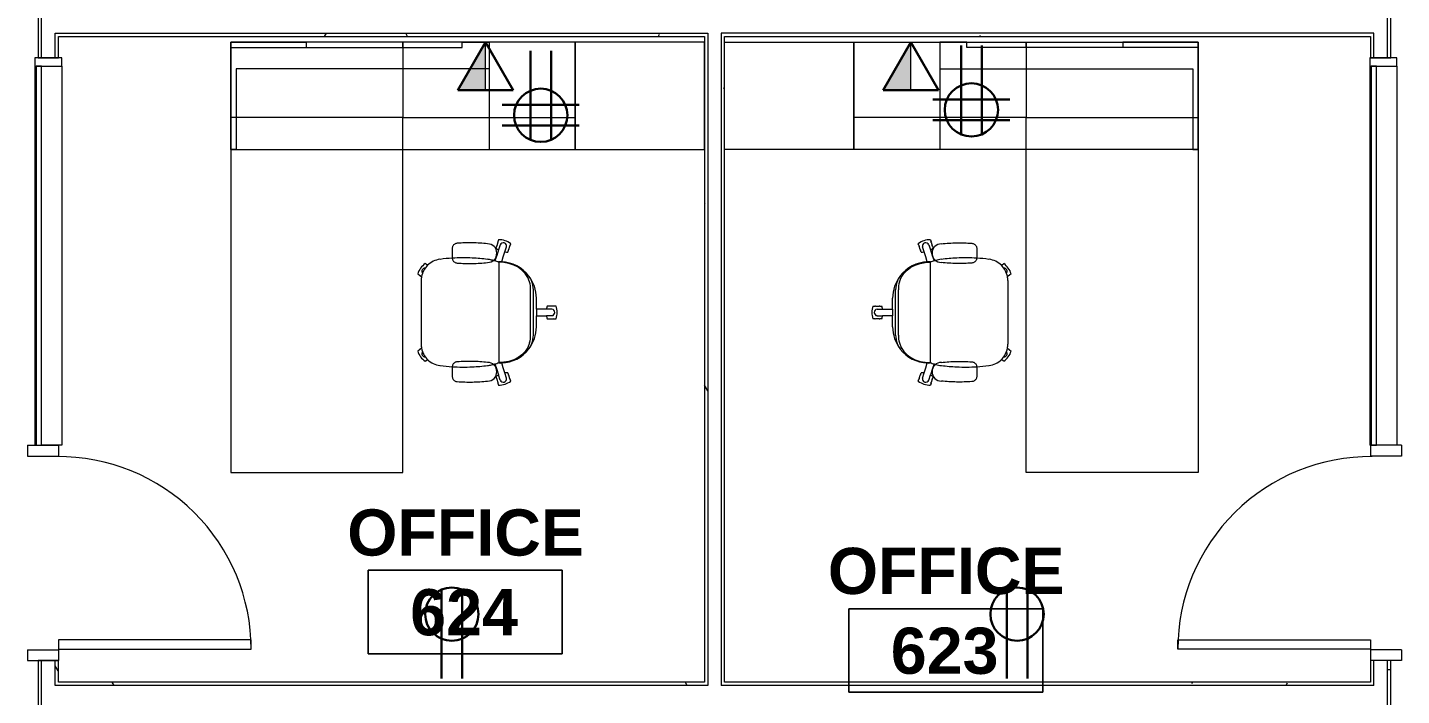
# Model space of a CAD drawing. Header units: inches. Extents: x -1180 to 2011, y -268 to 2143.
# Drawn here: x -905.2 to -649.9, y 1362.2 to 1486.4 of the extents above; entities that cross this region are included whole.
import ezdxf

# ---------------------------------------------------------------- set-up
doc = ezdxf.new("R2010")
doc.units = ezdxf.units.IN
doc.header["$MEASUREMENT"] = 0
for name, color, linetype, lineweight in [('A-ANNO-NOTE', 131, 'Continuous', 13), ('A-AREA-IDEN', 2, 'Continuous', 9), ('A-DOOR', 31, 'Continuous', 13), ('A-DOOR-FRAM', 31, 'Continuous', 20), ('A-GLAZ-CURT', 52, 'Continuous', 9), ('A-GLAZ-CWMG', 51, 'Continuous', 13), ('A-WALL', 113, 'Continuous', 13), ('A-WALL-PATT', 111, 'Continuous', 13), ('I-FURN', 30, 'Continuous', 9), ('I-WALL', 2, 'Continuous', 13)]:
    doc.layers.add(name, color=color, linetype=linetype, lineweight=lineweight)
doc.styles.add('Swis721 Lt BT_B', font='', dxfattribs={"height": 8.583975})
doc.styles.get('Swis721 Lt BT_B').set_extended_font_data('Swis721 Lt BT', bold=True)
pattern_1 = [(0, (0, 0), (30.72, 7.68), [1.267, -21.773, 1.267, -21.773, -122.88]), (0, (0, 0), (30.72, 7.68), [-46.08, 1.267, -44.813, 1.267, -21.773, -53.76]), (0, (0, 0), (30.72, 7.68), [-115.2, 1.267, -14.093, 1.267, -37.133]), (120, (11.52, 3.84), (-22.011075, 22.7643), [1.267, -21.773, 1.267, -21.773, -122.88]), (120, (11.52, 3.84), (-22.011075, 22.7643), [-46.08, 1.267, -44.813, 1.267, -21.773, -53.76]), (120, (11.52, 3.84), (-22.011075, 22.7643), [-115.2, 1.267, -14.093, 1.267, -37.133]), (240, (15.36, 19.2), (-8.708925, -30.4443), [1.267, -21.773, 1.267, -21.773, -122.88]), (240, (15.36, 19.2), (-8.708925, -30.4443), [-46.08, 1.267, -44.813, 1.267, -21.773, -53.76]), (240, (15.36, 19.2), (-8.708925, -30.4443), [-115.2, 1.267, -14.093, 1.267, -37.133])]

# ---------------------------------------------------------------- blocks, each defined once
blk = doc.blocks.new('Single Flush - OTJ_SOLIDFLUSH_ALUM-5011040-6TH FLOOR POWER _ SIGNAL')
at = {"layer": 'A-DOOR', "lineweight": 20}
for p, q in [((16.15625, -1.875), (17.90625, -1.875)), ((16.15625, -37.6875), (16.15625, -1.875)), ((17.90625, -1.875), (17.90625, -37.6875)), ((17.90625, -37.6875), (16.15625, -37.6875))]:
    blk.add_line(p, q, dxfattribs=at)
at = {"layer": 'A-DOOR', "lineweight": 9}
blk.add_arc((17.90625, -1.875), 35.8125, 179.5, 270, dxfattribs=at)
at = {"layer": 'A-DOOR-FRAM'}
for p, q in [((-20, 3.875), (-20, -1.875)), ((-20, 3.875), (-18, 3.875)), ((-18, 3.875), (-18, -1.875)), ((18.000004, 3.875), (18.000004, -1.875)), ((18.000004, 3.875), (20.000004, 3.875)), ((20.000004, 3.875), (20.000004, -1.875)), ((-20, -1.875), (-18, -1.875)), ((18.000004, -1.875), (20.000004, -1.875))]:
    blk.add_line(p, q, dxfattribs=at)
blk = doc.blocks.new('Single Flush - OTJ_SOLIDFLUSH_ALUM-5015488-6TH FLOOR POWER _ SIGNAL')
at = {"layer": 'A-DOOR', "lineweight": 20}
for p, q in [((16.15625, 37.6875), (16.15625, 1.875)), ((17.90625, 37.6875), (16.15625, 37.6875)), ((17.90625, 1.875), (17.90625, 37.6875)), ((16.15625, 1.875), (17.90625, 1.875))]:
    blk.add_line(p, q, dxfattribs=at)
at = {"layer": 'A-DOOR', "lineweight": 9}
blk.add_arc((17.90625, 1.875), 35.8125, 90, 180.5, dxfattribs=at)
at = {"layer": 'A-DOOR-FRAM'}
for p, q in [((-20, -3.875), (-20, 1.875)), ((-20, 1.875), (-18, 1.875)), ((-18, -3.875), (-18, 1.875)), ((18.000004, -3.875), (18.000004, 1.875)), ((18.000004, 1.875), (20.000004, 1.875)), ((20.000004, -3.875), (20.000004, 1.875)), ((-20, -3.875), (-18, -3.875)), ((18.000004, -3.875), (20.000004, -3.875))]:
    blk.add_line(p, q, dxfattribs=at)
blk = doc.blocks.new('Table-Teknion-Credenza_Top_for_Freestanding_Storage - CJCT20064-V28-6TH FLOOR POWER _ SIGNAL')
at = {"layer": 'I-FURN'}
for p, q in [((-32, 10), (32, 10)), ((-32, -9), (-32, 10)), ((32, 10), (32, 4)), ((32, 4), (32, -10)), ((-32, -10), (-32, -9)), ((32, -10), (-32, -10))]:
    blk.add_line(p, q, dxfattribs=at)
blk = doc.blocks.new('Storage-Teknion-Wall_Panel_Open_Shelves - CJWO3HF1432-V29-6TH FLOOR POWER _ SIGNAL')
at = {"layer": 'I-FURN'}
for p, q in [((-16, 13), (16, 13)), ((-16, -1), (-16, 13)), ((16, 13), (16, -1)), ((16, -1), (-16, -1))]:
    blk.add_line(p, q, dxfattribs=at)
blk = doc.blocks.new('Storage-Teknion-Wall_Panel_Under_Wall_Mount_Storage_Tackable - CJWUT2HF32-V30-6TH FLOOR POWER _ SIGNAL')
at = {"layer": 'I-FURN'}
for p, q in [((-16, 1), (16, 1)), ((-16, 0), (-16, 1)), ((16, 0), (-16, 0)), ((16, 1), (16, 0))]:
    blk.add_line(p, q, dxfattribs=at)
blk = doc.blocks.new('Support-Teknion-Power_Trunk_with_End_Gable - CJPTG292048-V31-6TH FLOOR POWER _ SIGNAL')
at = {"layer": 'I-FURN'}
for p, q in [((-19, 5), (-24, 5)), ((-24, 5), (-24, 0)), ((-19, 4), (-19, 5)), ((10, 4), (-19, 4)), ((24, 5), (10, 5)), ((10, 5), (10, 4)), ((24, 4), (24, 5)), ((24, -9), (24, 4)), ((-24, 0), (-8, 0)), ((-8, 0), (23, 0)), ((23, 0), (23, -9)), ((23, -9), (23, -15)), ((24, -15), (24, -9)), ((23, -15), (24, -15))]:
    blk.add_line(p, q, dxfattribs=at)
blk = doc.blocks.new('Table-Teknion-Run_Off_Fixed_Journal_Leg - CJRF3266-5502741-6TH FLOOR POWER _ SIGNAL')
at = {"layer": 'I-FURN'}
for p, q in [((-33, 16), (33, 16)), ((-33, -16), (-33, 16)), ((33, 16), (33, -16)), ((33, -16), (-33, -16))]:
    blk.add_line(p, q, dxfattribs=at)
blk = doc.blocks.new('Storage-Teknion-Tower_Pedestal_Coat_and_Open_Shelves - CJTPF692024-5502742-6TH FLOOR POWER _ SIGNAL')
at = {"layer": 'I-FURN'}
for p, q in [((-12, 0), (12, 0)), ((-12, -20), (-12, 0)), ((12, 0), (12, -20)), ((12, -20), (-12, -20))]:
    blk.add_line(p, q, dxfattribs=at)
blk = doc.blocks.new('Chair-Teknion-Projek - No Headrest_  Fixed T-Arms-V53-6TH FLOOR POWER _ SIGNAL')
at = {"layer": 'I-FURN'}
for p, q in [((-8.86, 10.18), (-9.08, 10.49)), ((-7.17, 11.87), (-6.95, 11.57)), ((-6.88, 11.48), (-6.65, 11.17)), ((-5.91, 11.24), (5.91, 11.24)), ((6.65, 11.17), (6.88, 11.48)), ((6.95, 11.57), (7.17, 11.87)), ((9.08, 10.49), (8.86, 10.18)), ((-8.76, 10.04), (-8.79, 10.09)), ((8.79, 10.09), (8.76, 10.04)), ((-11.87, 5.48), (-11.02, 5.48)), ((-11.02, 5.48), (-10.17, 5.48)), ((10.17, 5.48), (11.02, 5.48)), ((11.02, 5.48), (11.87, 5.48)), ((-13.51, -3.15), (-13.15, -3.03)), ((-13.04, -2.99), (-12.4, -2.79)), ((-12.59, -3.46), (-11.62, -3.13)), ((-11.67, -5.03), (-12.31, -5.24)), ((-12.29, -2.75), (-11.93, -2.64)), ((-11.24, -4.3), (-12.21, -4.6)), ((-11.2, -4.88), (-11.56, -5)), ((-9.39, -3.16), (9.39, -3.16)), ((11.56, -5), (11.2, -4.88)), ((12.22, -4.6), (11.24, -4.3)), ((12.59, -3.46), (11.62, -3.13)), ((12.31, -5.24), (11.67, -5.03)), ((11.93, -2.64), (12.29, -2.75)), ((12.4, -2.79), (13.04, -2.99)), ((13.15, -3.03), (13.51, -3.15)), ((-12.42, -5.28), (-12.78, -5.39)), ((12.78, -5.39), (12.42, -5.28)), ((4.23, -9.07), (-4.23, -9.07)), ((4.23, -9.61), (-4.23, -9.61)), ((-0.63, -10.17), (-2.65, -10.17)), ((-0.61, -12.02), (-0.63, -10.17)), ((-0.63, -10.17), (0.64, -10.17)), ((0.64, -10.17), (0.61, -12.02)), ((2.65, -10.17), (0.64, -10.17)), ((-1.18, -12.54), (-1.18, -12.17)), ((-1.18, -13.33), (-1.18, -12.66)), ((-0.6, -13.04), (-0.61, -12.02)), ((0.6, -13.04), (0.61, -12.02)), ((1.18, -12.17), (1.18, -12.54)), ((1.18, -12.66), (1.18, -13.33)), ((-1.18, -13.82), (-1.18, -13.45)), ((1.18, -13.45), (1.18, -13.82))]:
    blk.add_line(p, q, dxfattribs=at)
at = {"layer": 'I-FURN', "flags": 128}
for points in [[(-11.62, -3.13), (-10.6, -2.79), (-9.58, -2.44)], [(9.58, -2.44), (10.6, -2.79), (11.62, -3.13)], [(-9.39, -3.72), (-10.32, -4.01), (-11.24, -4.3)], [(11.24, -4.3), (10.32, -4.01), (9.39, -3.72)]]:
    blk.add_lwpolyline(points, dxfattribs=at)
at = {"layer": 'I-FURN'}
for centre, radius, start, end in [((-6.1, 8.39), 3.64, 107.0766, 144.9234), ((-5.91, 7.24), 4, 100.7159, 135.4062), ((-7.64, 10.51), 0.6, 53.6044, 182.0177), ((-7, 11.54), 0.062, 320.5051, 36), ((-6.93, 11.44), 0.062, 36, 111.4949), ((-5.91, 7.24), 4, 90, 100.7159), ((5.91, 7.24), 4, 79.2841, 90), ((5.91, 7.24), 4, 44.5938, 79.2841), ((6.93, 11.44), 0.062, 68.5051, 144), ((7, 11.54), 0.062, 144, 219.4949), ((6.1, 8.39), 3.64, 35.0766, 72.9234), ((7.64, 10.51), 0.6, 357.9823, 126.3956), ((24.63, 3.33), 34.78, 172.7165, 176.4781), ((-5.91, 7.24), 4, 135.4062, 172.7165), ((-8.81, 10.22), 0.062, 216, 291.4949), ((-8.74, 10.12), 0.062, 140.5051, 216), ((5.91, 7.24), 4, 7.2835, 44.5938), ((8.81, 10.22), 0.062, 248.5051, 324), ((8.74, 10.12), 0.062, 324, 39.4949), ((-24.63, 3.33), 34.78, 3.5219, 7.2835), ((24.63, 3.33), 34.78, 176.4781, 182.5921), ((-24.63, 3.33), 34.78, 357.4079, 3.5219), ((24.25, 3.32), 34.4, 182.6596, 187.3663), ((-24.25, 3.32), 34.4, 352.6337, 355.0203), ((-24.25, 3.32), 34.4, 355.0203, 357.3404), ((-11.07, -1.13), 1.68, 178.9486, 271.7629), ((-10.97, -1.13), 1.68, 268.2371, 1.0513), ((-1.73, -0.04), 8.21, 187.3674, 194.9992), ((-1.73, -0.04), 8.21, 194.9992, 196.9886), ((-5.24, -1.24), 4.5, 195.45, 205.2697), ((10.97, -1.13), 1.68, 178.9487, 271.7629), ((5.25, -1.25), 4.49, 334.7208, 344.5595), ((1.73, -0.04), 8.21, 343.0114, 345.0008), ((1.73, -0.04), 8.21, 345.0008, 352.6326), ((11.07, -1.13), 1.68, 268.2371, 1.0514), ((-9.87, -3.21), 3.64, 179.0766, 216.9234), ((-13.13, -3.09), 0.062, 32.5051, 108), ((-13.02, -3.05), 0.062, 108, 183.4949), ((-12.36, -4.01), 0.6, 112.6052, 284.2997), ((-12.38, -2.85), 0.062, 32.5051, 108), ((-12.27, -2.81), 0.062, 108, 183.4949), ((-14.86, -4.83), 3.65, 27.6577, 36.875), ((-11.69, -4.98), 0.062, 288, 3.4949), ((-11.58, -4.94), 0.062, 212.5051, 288), ((-14.86, -4.83), 3.65, 359.125, 8.3423), ((-3.3, -3.44), 6.1, 177.3817, 182.6183), ((-2.64, -3.42), 6.76, 182.5778, 231.7498), ((2.64, -3.42), 6.76, 308.2502, 357.4222), ((2.64, -3.42), 6.76, 357.298, 2.149), ((14.86, -4.83), 3.65, 171.6577, 180.875), ((11.58, -4.94), 0.062, 252, 327.4949), ((14.86, -4.83), 3.65, 143.125, 152.3423), ((11.69, -4.98), 0.062, 176.5051, 252), ((12.36, -4.01), 0.6, 256.6052, 67.3948), ((12.27, -2.81), 0.062, 356.5051, 72), ((12.38, -2.85), 0.062, 72, 147.4949), ((9.87, -3.21), 3.64, 323.0766, 0.9234), ((13.02, -3.05), 0.062, 356.5051, 72), ((13.13, -3.09), 0.062, 72, 147.4949), ((-12.44, -5.22), 0.062, 288, 3.4949), ((-12.33, -5.18), 0.062, 212.5051, 288), ((12.33, -5.18), 0.062, 252, 327.4949), ((12.44, -5.22), 0.062, 176.5051, 252), ((-2.65, -3.42), 6.75, 231.7498, 270), ((-4.23, -5.34), 4.26, 232.4396, 249.1668), ((-4.23, -5.34), 4.26, 249.1668, 270), ((-4.46, -4.82), 4.25, 253.6072, 273.1858), ((2.65, -3.42), 6.75, 270, 308.2502), ((4.46, -4.82), 4.25, 266.8142, 286.3928), ((4.23, -5.34), 4.26, 270, 290.8332), ((4.23, -5.34), 4.26, 290.8332, 307.5604), ((0, -15.62), 3.65, 99.6577, 108.875), ((-1.12, -12.54), 0.062, 180, 255.4949), ((-1.12, -12.66), 0.062, 104.5051, 180), ((0, -15.62), 3.65, 71.125, 80.3423), ((1.12, -12.54), 0.062, 284.5051, 0), ((1.12, -12.66), 0.062, 360, 75.4949), ((-1.12, -13.33), 0.062, 180, 255.4949), ((-1.12, -13.45), 0.062, 104.5051, 180), ((0, -10.37), 3.64, 251.0766, 288.9234), ((0, -12.99), 0.6, 184.6052, 355.3948), ((1.12, -13.33), 0.062, 284.5051, 360), ((1.12, -13.45), 0.062, 360, 75.4949)]:
    blk.add_arc(centre, radius, start, end, dxfattribs=at)
for points in [[(-12.86, 4.54), (-12.85, 4.63), (-12.82, 4.79), (-12.71, 5.02), (-12.55, 5.21), (-12.35, 5.36), (-12.12, 5.46), (-11.95, 5.48), (-11.87, 5.48)], [(-10.17, 5.48), (-10.08, 5.48), (-9.92, 5.46), (-9.68, 5.36), (-9.48, 5.21), (-9.32, 5.02), (-9.21, 4.79), (-9.18, 4.63), (-9.18, 4.54)], [(9.18, 4.54), (9.18, 4.63), (9.21, 4.79), (9.32, 5.02), (9.48, 5.21), (9.68, 5.36), (9.92, 5.46), (10.08, 5.48), (10.17, 5.48)], [(11.87, 5.48), (11.95, 5.48), (12.12, 5.46), (12.35, 5.36), (12.55, 5.21), (12.71, 5.02), (12.82, 4.79), (12.85, 4.63), (12.86, 4.54)], [(-12.75, -1.09), (-12.85, -0.16), (-12.97, 1.72), (-12.93, 3.6), (-12.86, 4.54)], [(-9.18, 4.54), (-9.11, 3.6), (-9.06, 1.72), (-9.18, -0.16), (-9.29, -1.09)], [(9.29, -1.09), (9.18, -0.16), (9.06, 1.72), (9.11, 3.6), (9.18, 4.54)], [(12.86, 4.54), (12.93, 3.6), (12.97, 1.72), (12.85, -0.16), (12.75, -1.09)], [(-5.66, -8.9), (-8.07, -8.21), (-9.33, -5.79), (-9.33, -3.16)], [(5.66, -8.9), (8.07, -8.21), (9.33, -5.79), (9.33, -3.16)]]:
    blk.add_open_spline(points, degree=3, dxfattribs=at)
blk = doc.blocks.new('Storage-Teknion-Pedestal_Unfinished_Top_2_High - CJPCSB2016-V33-6TH FLOOR POWER _ SIGNAL')
at = {"layer": 'I-FURN'}
for p, q in [((-8, 0), (8, 0)), ((-8, -6), (-8, 0)), ((8, 0), (8, -6)), ((-8, -20), (-8, -6)), ((8, -6), (8, -20)), ((8, -20), (-8, -20))]:
    blk.add_line(p, q, dxfattribs=at)
blk = doc.blocks.new('Table-Teknion-Credenza_Top_for_Freestanding_Storage - CJCT20064-5487135-6TH FLOOR POWER _ SIGNAL')
at = {"layer": 'I-FURN'}
for p, q in [((32, 10), (-32, 10)), ((-32, 10), (-32, 9)), ((-32, 9), (-32, -10)), ((32, -4), (32, 10)), ((32, -10), (32, -4)), ((-32, -10), (32, -10))]:
    blk.add_line(p, q, dxfattribs=at)
blk = doc.blocks.new('Storage-Teknion-Wall_Panel_Open_Shelves - CJWO3HF1432-5487147-6TH FLOOR POWER _ SIGNAL')
at = {"layer": 'I-FURN'}
for p, q in [((16, 1), (-16, 1)), ((-16, 1), (-16, -13)), ((16, -13), (16, 1)), ((-16, -13), (16, -13))]:
    blk.add_line(p, q, dxfattribs=at)
blk = doc.blocks.new('Storage-Teknion-Wall_Panel_Under_Wall_Mount_Storage_Tackable - CJWUT2HF32-5487149-6TH FLOOR POWER _ SIGNAL')
at = {"layer": 'I-FURN'}
for p, q in [((16, 0), (-16, 0)), ((-16, 0), (-16, -1)), ((-16, -1), (16, -1)), ((16, -1), (16, 0))]:
    blk.add_line(p, q, dxfattribs=at)
blk = doc.blocks.new('Support-Teknion-Power_Trunk_with_End_Gable - CJPTG292048-5487975-6TH FLOOR POWER _ SIGNAL')
at = {"layer": 'I-FURN'}
for p, q in [((23, 15), (24, 15)), ((23, 9), (23, 15)), ((24, 15), (24, 9)), ((23, 0), (23, 9)), ((24, 9), (24, -4)), ((-24, 0), (-8, 0)), ((-24, -5), (-24, 0)), ((-8, 0), (23, 0)), ((-19, -5), (-24, -5)), ((-19, -4), (-19, -5)), ((10, -4), (-19, -4)), ((10, -5), (10, -4)), ((24, -5), (10, -5)), ((24, -4), (24, -5))]:
    blk.add_line(p, q, dxfattribs=at)
blk = doc.blocks.new('Table-Teknion-Run_Off_Fixed_Journal_Leg - CJRF3266-5487157-6TH FLOOR POWER _ SIGNAL')
at = {"layer": 'I-FURN'}
for p, q in [((33, 16), (-33, 16)), ((-33, 16), (-33, -16)), ((33, -16), (33, 16)), ((-33, -16), (33, -16))]:
    blk.add_line(p, q, dxfattribs=at)
blk = doc.blocks.new('Storage-Teknion-Tower_Pedestal_Coat_and_Open_Shelves - CJTPF692024-5487170-6TH FLOOR POWER _ SIGNAL')
at = {"layer": 'I-FURN'}
for p, q in [((12, 20), (-12, 20)), ((-12, 20), (-12, 0)), ((12, 0), (12, 20)), ((-12, 0), (12, 0))]:
    blk.add_line(p, q, dxfattribs=at)
blk = doc.blocks.new('Chair-Teknion-Projek - No Headrest_  Fixed T-Arms-V102-6TH FLOOR POWER _ SIGNAL')
at = {"layer": 'I-FURN'}
for p, q in [((-1.18, 13.82), (-1.18, 13.45)), ((-1.18, 13.33), (-1.18, 12.66)), ((-0.6, 13.04), (-0.61, 12.02)), ((0.6, 13.04), (0.61, 12.02)), ((1.18, 13.45), (1.18, 13.82)), ((1.18, 12.66), (1.18, 13.33)), ((-1.18, 12.54), (-1.18, 12.17)), ((-0.61, 12.02), (-0.63, 10.17)), ((0.64, 10.17), (0.61, 12.02)), ((1.18, 12.17), (1.18, 12.54)), ((4.23, 9.61), (-4.23, 9.61)), ((4.23, 9.07), (-4.23, 9.07)), ((-0.63, 10.17), (-2.65, 10.17)), ((-0.63, 10.17), (0.64, 10.17)), ((2.65, 10.17), (0.64, 10.17)), ((-12.42, 5.28), (-12.78, 5.39)), ((-11.67, 5.03), (-12.31, 5.24)), ((12.31, 5.24), (11.67, 5.03)), ((12.78, 5.39), (12.42, 5.28)), ((-13.51, 3.15), (-13.15, 3.03)), ((-13.04, 2.99), (-12.4, 2.79)), ((-12.59, 3.46), (-11.62, 3.13)), ((-12.29, 2.75), (-11.93, 2.64)), ((-11.24, 4.3), (-12.21, 4.6)), ((-11.2, 4.88), (-11.56, 5)), ((-9.39, 3.16), (9.39, 3.16)), ((11.56, 5), (11.2, 4.88)), ((12.22, 4.6), (11.24, 4.3)), ((12.59, 3.46), (11.62, 3.13)), ((11.93, 2.64), (12.29, 2.75)), ((12.4, 2.79), (13.04, 2.99)), ((13.15, 3.03), (13.51, 3.15)), ((-11.87, -5.48), (-11.02, -5.48)), ((-11.02, -5.48), (-10.17, -5.48)), ((10.17, -5.48), (11.02, -5.48)), ((11.02, -5.48), (11.87, -5.48)), ((-8.86, -10.18), (-9.08, -10.49)), ((-8.76, -10.04), (-8.79, -10.09)), ((8.79, -10.09), (8.76, -10.04)), ((9.08, -10.49), (8.86, -10.18)), ((-7.17, -11.87), (-6.95, -11.57)), ((-6.88, -11.48), (-6.65, -11.17)), ((-5.91, -11.24), (5.91, -11.24)), ((6.65, -11.17), (6.88, -11.48)), ((6.95, -11.57), (7.17, -11.87))]:
    blk.add_line(p, q, dxfattribs=at)
at = {"layer": 'I-FURN', "flags": 128}
for points in [[(-11.62, 3.13), (-10.6, 2.79), (-9.58, 2.44)], [(-9.39, 3.72), (-10.32, 4.01), (-11.24, 4.3)], [(11.24, 4.3), (10.32, 4.01), (9.39, 3.72)], [(9.58, 2.44), (10.6, 2.79), (11.62, 3.13)]]:
    blk.add_lwpolyline(points, dxfattribs=at)
at = {"layer": 'I-FURN'}
for centre, radius, start, end in [((0, 10.37), 3.64, 71.0766, 108.9234), ((-1.12, 13.45), 0.062, 180, 255.4949), ((-1.12, 13.33), 0.062, 104.5051, 180), ((0, 12.99), 0.6, 4.6052, 175.3948), ((1.12, 13.45), 0.062, 284.5051, 0), ((1.12, 13.33), 0.062, 0, 75.4949), ((-1.12, 12.66), 0.062, 180, 255.4949), ((-1.12, 12.54), 0.062, 104.5051, 180), ((0, 15.62), 3.65, 251.125, 260.3423), ((0, 15.62), 3.65, 279.6577, 288.875), ((1.12, 12.66), 0.062, 284.5051, 0), ((1.12, 12.54), 0.062, 360, 75.4949), ((-2.64, 3.42), 6.76, 128.2502, 177.4222), ((-2.65, 3.42), 6.75, 90, 128.2502), ((-4.23, 5.34), 4.26, 110.8332, 127.5604), ((-4.23, 5.34), 4.26, 90, 110.8332), ((-4.46, 4.82), 4.25, 86.8142, 106.3928), ((2.65, 3.42), 6.75, 51.7498, 90), ((4.23, 5.34), 4.26, 69.1668, 90), ((4.46, 4.82), 4.25, 73.6072, 93.1858), ((4.23, 5.34), 4.26, 52.4396, 69.1668), ((2.64, 3.42), 6.76, 2.5778, 51.7498), ((-9.87, 3.21), 3.64, 143.0766, 180.9234), ((-12.44, 5.22), 0.062, 356.5051, 72), ((-12.33, 5.18), 0.062, 72, 147.4949), ((12.33, 5.18), 0.062, 32.5051, 108), ((12.44, 5.22), 0.062, 108, 183.4949), ((9.87, 3.21), 3.64, 359.0766, 36.9234), ((-13.13, 3.09), 0.062, 252, 327.4949), ((-13.02, 3.05), 0.062, 176.5051, 252), ((-12.36, 4.01), 0.6, 75.7003, 247.3948), ((-11.07, 1.13), 1.68, 88.2371, 181.0514), ((-12.38, 2.85), 0.062, 252, 327.4949), ((-12.27, 2.81), 0.062, 176.5051, 252), ((-14.86, 4.83), 3.65, 323.125, 332.3423), ((-11.69, 4.98), 0.062, 356.5051, 72), ((-11.58, 4.94), 0.062, 72, 147.4949), ((-14.86, 4.83), 3.65, 351.6577, 0.875), ((-10.97, 1.13), 1.68, 358.9487, 91.7629), ((-5.24, 1.24), 4.5, 154.7303, 164.55), ((-3.3, 3.44), 6.1, 177.3817, 182.6183), ((10.97, 1.13), 1.68, 88.2371, 181.0513), ((5.25, 1.25), 4.49, 15.4405, 25.2792), ((2.64, 3.42), 6.76, 357.851, 2.702), ((11.07, 1.13), 1.68, 358.9486, 91.7629), ((14.86, 4.83), 3.65, 179.125, 188.3423), ((11.58, 4.94), 0.062, 32.5051, 108), ((14.86, 4.83), 3.65, 207.6577, 216.875), ((11.69, 4.98), 0.062, 108, 183.4949), ((12.36, 4.01), 0.6, 292.6052, 103.3948), ((12.27, 2.81), 0.062, 288, 3.4949), ((12.38, 2.85), 0.062, 212.5051, 288), ((13.02, 3.05), 0.062, 288, 3.4949), ((13.13, 3.09), 0.062, 212.5051, 288), ((24.25, -3.32), 34.4, 172.6337, 177.3404), ((-1.73, 0.04), 8.21, 167.4909, 172.6326), ((-1.73, 0.04), 8.21, 165.0008, 167.4282), ((-1.73, 0.04), 8.21, 163.0114, 165.0008), ((1.73, 0.04), 8.21, 14.9992, 16.9886), ((1.73, 0.04), 8.21, 12.5718, 14.9992), ((1.73, 0.04), 8.21, 7.3674, 12.5091), ((-24.25, -3.32), 34.4, 2.6596, 7.3663), ((24.63, -3.33), 34.78, 177.4079, 183.5219), ((-24.63, -3.33), 34.78, 356.4781, 2.5921), ((24.63, -3.33), 34.78, 183.5219, 187.2835), ((-24.63, -3.33), 34.78, 352.7165, 356.4781), ((-5.91, -7.24), 4, 187.2835, 224.5938), ((-8.81, -10.22), 0.062, 68.5051, 144), ((-8.74, -10.12), 0.062, 144, 219.4949), ((-5.91, -7.24), 4, 224.5938, 259.2841), ((5.91, -7.24), 4, 280.7159, 315.4062), ((5.91, -7.24), 4, 315.4062, 352.7165), ((8.74, -10.12), 0.062, 320.5051, 36), ((8.81, -10.22), 0.062, 36, 111.4949), ((-6.1, -8.39), 3.64, 215.0766, 252.9234), ((-7.64, -10.51), 0.6, 177.9823, 306.3956), ((-6.93, -11.44), 0.062, 248.5051, 324), ((-7, -11.54), 0.062, 324, 39.4949), ((-5.91, -7.24), 4, 259.2841, 270), ((5.91, -7.24), 4, 270, 280.7159), ((6.93, -11.44), 0.062, 216, 291.4949), ((7, -11.54), 0.062, 140.5051, 216), ((6.1, -8.39), 3.64, 287.0766, 324.9234), ((7.64, -10.51), 0.6, 233.6044, 2.0177)]:
    blk.add_arc(centre, radius, start, end, dxfattribs=at)
for points in [[(-5.66, 8.9), (-8.07, 8.21), (-9.33, 5.79), (-9.33, 3.16)], [(5.66, 8.9), (8.07, 8.21), (9.33, 5.79), (9.33, 3.16)], [(-12.75, 1.09), (-12.85, 0.16), (-12.97, -1.72), (-12.93, -3.6), (-12.86, -4.54)], [(-9.18, -4.54), (-9.11, -3.6), (-9.06, -1.72), (-9.18, 0.16), (-9.29, 1.09)], [(9.29, 1.09), (9.18, 0.16), (9.06, -1.72), (9.11, -3.6), (9.18, -4.54)], [(12.86, -4.54), (12.93, -3.6), (12.97, -1.72), (12.85, 0.16), (12.75, 1.09)], [(-12.86, -4.54), (-12.85, -4.63), (-12.82, -4.79), (-12.71, -5.02), (-12.55, -5.21), (-12.35, -5.36), (-12.12, -5.46), (-11.95, -5.48), (-11.87, -5.48)], [(-10.17, -5.48), (-10.08, -5.48), (-9.92, -5.46), (-9.68, -5.36), (-9.48, -5.21), (-9.32, -5.02), (-9.21, -4.79), (-9.18, -4.63), (-9.18, -4.54)], [(9.18, -4.54), (9.18, -4.63), (9.21, -4.79), (9.32, -5.02), (9.48, -5.21), (9.68, -5.36), (9.92, -5.46), (10.08, -5.48), (10.17, -5.48)], [(11.87, -5.48), (11.95, -5.48), (12.12, -5.46), (12.35, -5.36), (12.55, -5.21), (12.71, -5.02), (12.82, -4.79), (12.85, -4.63), (12.86, -4.54)]]:
    blk.add_open_spline(points, degree=3, dxfattribs=at)
blk = doc.blocks.new('Storage-Teknion-Pedestal_Unfinished_Top_2_High - CJPCSB2016-5487284-6TH FLOOR POWER _ SIGNAL')
at = {"layer": 'I-FURN'}
for p, q in [((8, 20), (-8, 20)), ((-8, 20), (-8, 6)), ((8, 6), (8, 20)), ((-8, 6), (-8, 0)), ((8, 0), (8, 6)), ((-8, 0), (8, 0))]:
    blk.add_line(p, q, dxfattribs=at)
blk = doc.blocks.new('System Panel - Glazed-5820595-6TH FLOOR POWER _ SIGNAL')
at = {"layer": 'A-GLAZ-CURT', "lineweight": 13}
for p, q in [((35.25, 1.75), (-35.25, 1.75)), ((-35.25, 1.75), (-35.25, 0.75)), ((-35.25, 0.75), (35.25, 0.75)), ((35.25, 0.75), (35.25, 1.75))]:
    blk.add_line(p, q, dxfattribs=at)
blk = doc.blocks.new('Rectangular Mullion - 1_5_ x 2_5_ rectangular-5821026-6TH FLOOR POWER _ SIGNAL')
at = {"layer": 'A-GLAZ-CWMG', "lineweight": 20}
for p, q in [((-1.5, 3), (0, 3)), ((-1.5, -2), (-1.5, 3)), ((0, 3), (0, -2)), ((0, -2), (-1.5, -2))]:
    blk.add_line(p, q, dxfattribs=at)
blk = doc.blocks.new('Rectangular Mullion - 1_5_ x 2_5_ rectangular-5827913-6TH FLOOR POWER _ SIGNAL')
at = {"layer": 'A-GLAZ-CWMG', "lineweight": 9}
for p, q in [((-656.8, 1564.45), (-653.05, 1564.45)), ((-656.8, 1493.95), (-656.8, 1564.45)), ((-652.05, 1564.45), (-651.8, 1564.45)), ((-651.8, 1493.95), (-651.8, 1564.45))]:
    blk.add_line(p, q, dxfattribs=at)
blk = doc.blocks.new('Room Tag - Room Name and Number-3379422-6TH FLOOR POWER _ SIGNAL')
at = {"layer": 'A-AREA-IDEN'}
for p, q in [((-0.1881, -0.1636), (-0.1881, -0.0018)), ((-0.1881, -0.0018), (0.1869, -0.0018)), ((0.1869, -0.0018), (-0.1881, -0.0018)), ((-0.1881, -0.0018), (-0.1881, -0.1636)), ((0.1869, -0.0018), (0.1869, -0.1636)), ((0.1869, -0.1636), (0.1869, -0.0018)), ((0.1869, -0.1636), (-0.1881, -0.1636)), ((-0.1881, -0.1636), (0.1869, -0.1636))]:
    blk.add_line(p, q, dxfattribs=at)

msp = doc.modelspace()

# ---------------------------------------------------------------- hatches: boundary and pattern name
at = {"layer": 'A-ANNO-NOTE', "lineweight": 9}
for points in [[(-820.09, 1474.73), (-820.09, 1483.66), (-825.24, 1474.73)], [(-741.09, 1474.73), (-741.09, 1483.66), (-746.24, 1474.73)]]:
    msp.add_hatch(color=256, dxfattribs=at).paths.add_polyline_path(points, flags=0)
at = {"layer": 'A-WALL-PATT', "lineweight": 9}
h = msp.add_hatch(dxfattribs=at)
h.set_pattern_fill('FP_1', color=256, style=0, pattern_type=2)
h.set_pattern_definition(pattern_1)
h.paths.add_polyline_path([(-903.17, 1236.16), (-902.55, 1236.16), (-902.55, 1243.91), (-903.17, 1243.91), (-903.17, 1236.59)], flags=0)
h.paths.add_polyline_path([(-902.55, 1357.79), (-902.55, 1368.7), (-903.17, 1368.7), (-903.17, 1357.79)], flags=0)
h.paths.add_polyline_path([(-903.17, 1480.7), (-902.55, 1480.7), (-902.55, 1492.45), (-903.17, 1492.45), (-903.17, 1483.66)], flags=0)
h.paths.add_polyline_path([(-902.55, 1604.45), (-902.55, 1811.04), (-903.17, 1811.04), (-903.17, 1604.45)], flags=0)
h = msp.add_hatch(dxfattribs=at)
h.set_pattern_fill('FP_1', color=256, style=0, pattern_type=2)
h.set_pattern_definition(pattern_1)
h.paths.add_polyline_path([(-651.92, 1236.16), (-651.92, 1243.91), (-652.55, 1243.91), (-652.55, 1236.16)], flags=0)
h.paths.add_polyline_path([(-651.92, 1356.95), (-651.92, 1368.7), (-652.55, 1368.7), (-652.55, 1356.95)], flags=0)
h.paths.add_polyline_path([(-652.55, 1480.7), (-651.92, 1480.7), (-651.92, 1492.45), (-652.55, 1492.45), (-652.55, 1484.7)], flags=0)
h.paths.add_polyline_path([(-652.55, 1604.45), (-651.92, 1604.45), (-651.92, 1811.66), (-652.55, 1811.66), (-652.55, 1611.58)], flags=0)
h = msp.add_hatch(dxfattribs=at)
h.set_pattern_fill('FP_1', color=256, style=0, pattern_type=2)
h.set_pattern_definition(pattern_1)
h.paths.add_polyline_path([(-899.42, 1239.29), (-899.42, 1243.91), (-900.05, 1243.91), (-900.05, 1239.29)], flags=0)
h.paths.add_polyline_path([(-900.05, 1357.79), (-899.42, 1357.79), (-899.42, 1361.58), (-900.05, 1361.58), (-900.05, 1360.95)], flags=0)
h.paths.add_polyline_path([(-899.42, 1364.08), (-899.42, 1368.7), (-900.05, 1368.7), (-900.05, 1364.08)], flags=0)
h.paths.add_polyline_path([(-899.42, 1480.7), (-899.42, 1485.33), (-900.05, 1485.33), (-900.05, 1480.7)], flags=0)
h.paths.add_polyline_path([(-900.05, 1487.83), (-899.42, 1487.83), (-899.42, 1492.45), (-900.05, 1492.45), (-900.05, 1488.45)], flags=0)
h.paths.add_polyline_path([(-900.05, 1604.45), (-899.42, 1604.45), (-899.42, 1609.08), (-900.05, 1609.08), (-900.05, 1608.45)], flags=0)
h.paths.add_polyline_path([(-900.05, 1611.58), (-899.42, 1611.58), (-899.42, 1807.91), (-900.05, 1807.91), (-900.05, 1650.92)], flags=0)
h = msp.add_hatch(dxfattribs=at)
h.set_pattern_fill('FP_1', color=256, style=0, pattern_type=2)
h.set_pattern_definition(pattern_1)
h.paths.add_polyline_path([(-655.05, 1239.29), (-655.05, 1243.91), (-655.67, 1243.91), (-655.67, 1239.29)], flags=0)
h.paths.add_polyline_path([(-655.05, 1356.95), (-655.05, 1361.58), (-655.67, 1361.58), (-655.67, 1356.95)], flags=0)
h.paths.add_polyline_path([(-655.05, 1364.08), (-655.05, 1368.7), (-655.67, 1368.7), (-655.67, 1364.08)], flags=0)
h.paths.add_polyline_path([(-655.67, 1480.7), (-655.05, 1480.7), (-655.05, 1485.33), (-655.67, 1485.33), (-655.67, 1484.7)], flags=0)
h.paths.add_polyline_path([(-655.05, 1487.83), (-655.05, 1492.45), (-655.67, 1492.45), (-655.67, 1487.83)], flags=0)
h.paths.add_polyline_path([(-655.05, 1604.45), (-655.05, 1609.08), (-655.67, 1609.08), (-655.67, 1604.45)], flags=0)
h.paths.add_polyline_path([(-655.67, 1611.58), (-655.05, 1611.59), (-655.05, 1808.54), (-655.67, 1808.54), (-655.67, 1612.2)], flags=0)
h = msp.add_hatch(dxfattribs=at)
h.set_pattern_fill('FP_1', color=256, style=0, pattern_type=2)
h.set_pattern_definition(pattern_1)
h.paths.add_polyline_path([(-779.42, 1239.91), (-778.8, 1239.91), (-778.8, 1249.87), (-779.42, 1249.87)], flags=0)
h.paths.add_polyline_path([(-778.85, 1250.44), (-778.8, 1250.44), (-778.8, 1361.58), (-779.42, 1361.58), (-779.42, 1250.44)], flags=0)
h.paths.add_polyline_path([(-778.8, 1364.08), (-778.8, 1485.33), (-779.42, 1485.33), (-779.42, 1364.08)], flags=0)
h.paths.add_polyline_path([(-778.8, 1487.83), (-778.8, 1601.33), (-779.42, 1601.33), (-779.42, 1487.83)], flags=0)
h = msp.add_hatch(dxfattribs=at)
h.set_pattern_fill('FP_1', color=256, style=0, pattern_type=2)
h.set_pattern_definition(pattern_1)
h.paths.add_polyline_path([(-776.3, 1239.91), (-775.67, 1239.91), (-775.67, 1249.87), (-776.3, 1249.87)], flags=0)
h.paths.add_polyline_path([(-775.67, 1250.44), (-775.67, 1361.58), (-776.3, 1361.56), (-776.3, 1250.44), (-776.24, 1250.44)], flags=0)
h.paths.add_polyline_path([(-776.3, 1364.08), (-775.67, 1364.08), (-775.67, 1485.33), (-776.3, 1485.33), (-776.3, 1402.32)], flags=0)
h.paths.add_polyline_path([(-775.67, 1487.83), (-775.67, 1601.33), (-776.3, 1601.33), (-776.3, 1487.83)], flags=0)
h = msp.add_hatch(dxfattribs=at)
h.set_pattern_fill('FP_1', color=256, style=0, pattern_type=2)
h.set_pattern_definition(pattern_1)
h.paths.add_polyline_path([(-779.42, 1484.7), (-779.42, 1485.33), (-899.42, 1485.33), (-899.42, 1484.7), (-786.51, 1484.7)], flags=0)
h = msp.add_hatch(dxfattribs=at)
h.set_pattern_fill('FP_1', color=256, style=0, pattern_type=2)
h.set_pattern_definition(pattern_1)
h.paths.add_polyline_path([(-655.67, 1484.7), (-655.67, 1485.33), (-775.67, 1485.33), (-775.67, 1484.7), (-656.69, 1484.7)], flags=0)
h = msp.add_hatch(dxfattribs=at)
h.set_pattern_fill('FP_1', color=256, style=0, pattern_type=2)
h.set_pattern_definition(pattern_1)
h.paths.add_polyline_path([(-779.42, 1364.08), (-779.42, 1364.7), (-899.42, 1364.7), (-899.42, 1364.08), (-786.51, 1364.08)], flags=0)
h = msp.add_hatch(dxfattribs=at)
h.set_pattern_fill('FP_1', color=256, style=0, pattern_type=2)
h.set_pattern_definition(pattern_1)
h.paths.add_polyline_path([(-711.67, 1364.08), (-655.67, 1364.08), (-655.67, 1364.7), (-775.67, 1364.7), (-775.67, 1364.08)], flags=0)

# ---------------------------------------------------------------- linework, layer by layer
at = {"layer": 'A-ANNO-NOTE', "lineweight": 9}
for p, q in [((-820.09, 1483.66), (-825.24, 1474.73)), ((-820.09, 1474.73), (-820.09, 1483.66)), ((-741.09, 1483.66), (-746.24, 1474.73)), ((-741.09, 1474.73), (-741.09, 1483.66)), ((-825.24, 1474.73), (-820.09, 1474.73)), ((-746.24, 1474.73), (-741.09, 1474.73))]:
    msp.add_line(p, q, dxfattribs=at)
at = {"layer": 'A-ANNO-NOTE', "lineweight": 30}
for p, q in [((-820.09, 1483.66), (-825.24, 1474.73)), ((-820.09, 1483.66), (-814.93, 1474.73)), ((-741.09, 1483.66), (-746.24, 1474.73)), ((-741.09, 1483.66), (-735.93, 1474.73)), ((-731.75, 1483.01), (-731.75, 1466.48)), ((-727.91, 1483.01), (-727.91, 1466.48)), ((-811.75, 1482.01), (-811.75, 1465.48)), ((-807.91, 1482.01), (-807.91, 1465.48)), ((-814.93, 1474.73), (-825.24, 1474.73)), ((-735.93, 1474.73), (-746.24, 1474.73)), ((-722.66, 1472.96), (-737, 1472.96)), ((-802.66, 1471.96), (-817, 1471.96)), ((-802.66, 1468.13), (-817, 1468.13)), ((-722.66, 1469.13), (-737, 1469.13)), ((-828.26, 1365.36), (-828.26, 1381.88)), ((-824.43, 1365.36), (-824.43, 1381.88)), ((-723.26, 1365.36), (-723.26, 1381.88)), ((-719.43, 1365.36), (-719.43, 1381.88))]:
    msp.add_line(p, q, dxfattribs=at)
for centre in [(-729.83, 1471.05), (-809.83, 1470.05), (-826.34, 1377.32), (-721.34, 1377.32)]:
    msp.add_circle(centre, 4.95, dxfattribs=at)
at = {"layer": 'A-WALL'}
for p, q in [((-902.55, 1480.7), (-902.55, 1492.45)), ((-652.55, 1480.7), (-652.55, 1492.45)), ((-900.05, 1485.33), (-778.8, 1485.33)), ((-900.05, 1480.7), (-900.05, 1485.33)), ((-778.8, 1485.33), (-778.8, 1364.08)), ((-776.3, 1485.33), (-776.3, 1364.08)), ((-655.05, 1485.33), (-776.3, 1485.33)), ((-655.05, 1480.7), (-655.05, 1485.33)), ((-902.55, 1357.79), (-902.55, 1368.7)), ((-900.05, 1364.08), (-900.05, 1368.7)), ((-655.05, 1364.08), (-655.05, 1368.7)), ((-652.55, 1356.95), (-652.55, 1368.7)), ((-778.8, 1364.08), (-900.05, 1364.08)), ((-655.05, 1364.08), (-776.3, 1364.08))]:
    msp.add_line(p, q, dxfattribs=at)
at = {"layer": 'I-WALL'}
for p, q in [((-903.17, 1492.45), (-903.17, 1480.7)), ((-651.92, 1480.7), (-651.92, 1492.45)), ((-899.42, 1484.7), (-779.42, 1484.7)), ((-899.42, 1480.7), (-899.42, 1484.7)), ((-779.42, 1484.7), (-779.42, 1364.7)), ((-775.67, 1364.7), (-775.67, 1484.7)), ((-775.67, 1484.7), (-655.67, 1484.7)), ((-655.67, 1484.7), (-655.67, 1480.7)), ((-903.17, 1480.7), (-899.42, 1480.7)), ((-655.67, 1480.7), (-651.92, 1480.7)), ((-903.17, 1368.7), (-903.17, 1357.79)), ((-899.42, 1368.7), (-903.17, 1368.7)), ((-899.42, 1364.7), (-899.42, 1368.7)), ((-655.67, 1368.7), (-655.67, 1364.7)), ((-651.92, 1368.7), (-655.67, 1368.7)), ((-651.92, 1356.95), (-651.92, 1368.7)), ((-779.42, 1364.7), (-899.42, 1364.7)), ((-655.67, 1364.7), (-775.67, 1364.7))]:
    msp.add_line(p, q, dxfattribs=at)

# ---------------------------------------------------------------- block references
at = {"layer": 'A-AREA-IDEN', "xscale": 95.99999999999994, "yscale": 95.99999999999994, "zscale": 95.99999999999994}
for p in [(-823.81, 1385.66), (-734.52, 1378.51)]:
    msp.add_blockref('Room Tag - Room Name and Number-3379422-6TH FLOOR POWER _ SIGNAL', p, dxfattribs=at)
at = {"layer": 'A-DOOR', "rotation": 269.9999999999999}
for name, p in [('Single Flush - OTJ_SOLIDFLUSH_ALUM-5015488-6TH FLOOR POWER _ SIGNAL', (-901.3, 1388.7)), ('Single Flush - OTJ_SOLIDFLUSH_ALUM-5011040-6TH FLOOR POWER _ SIGNAL', (-653.8, 1388.7))]:
    msp.add_blockref(name, p, dxfattribs=at)
at = {"layer": 'A-GLAZ-CURT'}
for p, rotation in [((-901.8, 1443.95), 89.99999999999987), ((-653.8, 1443.95), 89.99999999999993)]:
    msp.add_blockref('System Panel - Glazed-5820595-6TH FLOOR POWER _ SIGNAL', p, dxfattribs=dict(at, rotation=rotation))
at = {"layer": 'A-GLAZ-CWMG', "lineweight": 9, "extrusion": (0, 0, -1)}
for p, rotation in [((901.8, 1480.7), 90.00000000000011), ((653.8, 1480.7), 90.00000000000007)]:
    msp.add_blockref('Rectangular Mullion - 1_5_ x 2_5_ rectangular-5821026-6TH FLOOR POWER _ SIGNAL', p, dxfattribs=dict(at, rotation=rotation))
at = {"layer": 'A-GLAZ-CWMG', "lineweight": 9, "rotation": 180}
for p in [(-1555.6, 2973.15), (-1307.6, 2973.15)]:
    msp.add_blockref('Rectangular Mullion - 1_5_ x 2_5_ rectangular-5827913-6TH FLOOR POWER _ SIGNAL', p, dxfattribs=at)
at = {"layer": 'I-FURN'}
for name, p in [('Table-Teknion-Credenza_Top_for_Freestanding_Storage - CJCT20064-5487135-6TH FLOOR POWER _ SIGNAL', (-835.42, 1473.66)), ('Storage-Teknion-Wall_Panel_Under_Wall_Mount_Storage_Tackable - CJWUT2HF32-5487149-6TH FLOOR POWER _ SIGNAL', (-851.42, 1483.66)), ('Storage-Teknion-Wall_Panel_Open_Shelves - CJWO3HF1432-5487147-6TH FLOOR POWER _ SIGNAL', (-819.42, 1482.66)), ('Storage-Teknion-Pedestal_Unfinished_Top_2_High - CJPCSB2016-5487284-6TH FLOOR POWER _ SIGNAL', (-811.42, 1463.66)), ('Storage-Teknion-Tower_Pedestal_Coat_and_Open_Shelves - CJTPF692024-5487170-6TH FLOOR POWER _ SIGNAL', (-791.42, 1463.66)), ('Support-Teknion-Power_Trunk_with_End_Gable - CJPTG292048-V31-6TH FLOOR POWER _ SIGNAL', (-711.67, 1478.66))]:
    msp.add_blockref(name, p, dxfattribs=at)
for name, p, rotation in [('Support-Teknion-Power_Trunk_with_End_Gable - CJPTG292048-5487975-6TH FLOOR POWER _ SIGNAL', (-843.42, 1478.66), 180), ('Storage-Teknion-Tower_Pedestal_Coat_and_Open_Shelves - CJTPF692024-5502742-6TH FLOOR POWER _ SIGNAL', (-763.67, 1463.66), 180), ('Table-Teknion-Credenza_Top_for_Freestanding_Storage - CJCT20064-V28-6TH FLOOR POWER _ SIGNAL', (-719.67, 1473.66), 180), ('Storage-Teknion-Wall_Panel_Open_Shelves - CJWO3HF1432-V29-6TH FLOOR POWER _ SIGNAL', (-735.67, 1482.66), 180), ('Storage-Teknion-Pedestal_Unfinished_Top_2_High - CJPCSB2016-V33-6TH FLOOR POWER _ SIGNAL', (-743.67, 1463.66), 180), ('Storage-Teknion-Wall_Panel_Under_Wall_Mount_Storage_Tackable - CJWUT2HF32-V30-6TH FLOOR POWER _ SIGNAL', (-703.67, 1483.66), 180), ('Table-Teknion-Run_Off_Fixed_Journal_Leg - CJRF3266-5487157-6TH FLOOR POWER _ SIGNAL', (-851.42, 1436.66), 89.9999999999999), ('Table-Teknion-Run_Off_Fixed_Journal_Leg - CJRF3266-5502741-6TH FLOOR POWER _ SIGNAL', (-703.67, 1436.66), 90.0000000000001), ('Chair-Teknion-Projek - No Headrest_  Fixed T-Arms-V102-6TH FLOOR POWER _ SIGNAL', (-820.8, 1433.4), 269.9999999999997), ('Chair-Teknion-Projek - No Headrest_  Fixed T-Arms-V53-6TH FLOOR POWER _ SIGNAL', (-734.3, 1433.4), 270.0000000000003)]:
    msp.add_blockref(name, p, dxfattribs=dict(at, rotation=rotation))

# ---------------------------------------------------------------- texts
at = {"layer": 'A-AREA-IDEN', "char_height": 8.584, "attachment_point": 2, "line_spacing_factor": 0.998538, "style": 'Swis721 Lt BT_B'}
for s, insert, width in [('OFFICE', (-823.79, 1396.79), 49.572), ('OFFICE', (-734.51, 1389.65), 49.572), ('624', (-824.08, 1381.97), 23.004), ('623', (-734.8, 1374.82), 23.004)]:
    msp.add_mtext(s, dxfattribs=dict(at, insert=insert, width=width))

doc.saveas('drawing.dxf')
